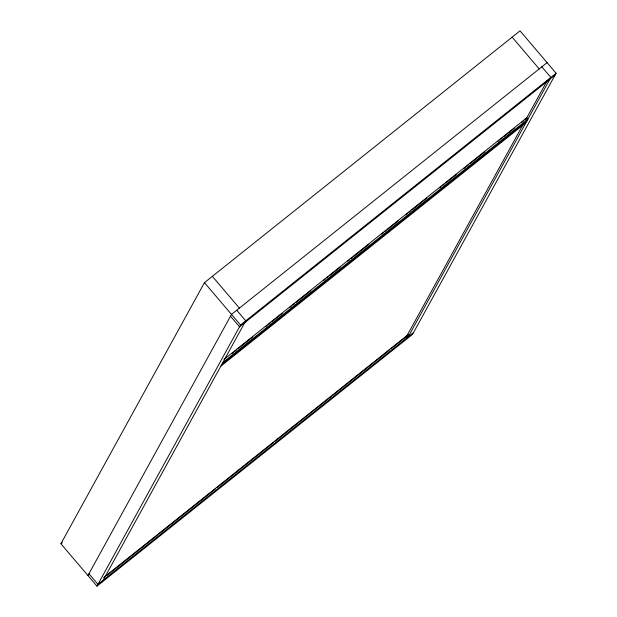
<?xml version="1.0" encoding="UTF-8"?>
<svg xmlns="http://www.w3.org/2000/svg" width="617" height="617" viewBox="0 0 617 617"><rect width="100%" height="100%" fill="white"/><g stroke="black" fill="none" stroke-linecap="round" stroke-linejoin="round"><path stroke-width="0.93" d="M60.906 543.762L204.458 282.632L520.038 30.85L556.094 73.238L412.542 334.368L96.962 586.15L60.906 543.762L62.34 542.621M87.946 575.553L231.498 314.423L547.086 62.641M96.962 586.15L240.514 325.02L556.094 73.238M102.221 581.954L245.774 320.825L236.758 310.228M406.649 336.327L523.185 124.356M547.379 80.349L526.286 118.726L524.774 119.922M555.099 75.05L239.519 326.833L230.503 316.236M223.979 359.41L526.779 117.816L527.905 119.143L222.845 362.534M231.768 353.703L233.272 352.5M234.776 351.297L236.288 350.094M237.792 348.898L252.854 336.874M265.665 326.655L267.169 325.46M268.673 324.257L270.184 323.053M271.688 321.85L282.231 313.436M289.766 307.428L291.27 306.225M292.782 305.022L294.286 303.819M295.79 302.623L310.852 290.599M323.663 280.388L325.167 279.185M326.671 277.982L328.182 276.778M329.686 275.575L340.229 267.161M347.764 261.153L349.268 259.95M350.78 258.747L352.284 257.551M353.788 256.348L368.858 244.324M381.661 234.113L383.165 232.91M384.676 231.707L386.18 230.503M387.684 229.3L398.235 220.886M405.762 214.878L407.274 213.675M408.778 212.472L410.282 211.276M411.794 210.073L426.856 198.049M439.659 187.838L441.17 186.635M442.674 185.432L444.178 184.228M445.69 183.025L456.233 174.611M463.76 168.603L465.272 167.4M466.776 166.197L468.28 165.001M469.792 163.798L484.854 151.774M497.657 141.563L499.168 140.36M500.672 139.157L502.176 137.953M503.688 136.75L514.231 128.336M521.766 122.328L523.27 121.125M221.85 364.346L526.91 120.955L525.106 118.834M220.855 366.159L525.915 122.768M103.594 577.612L408.469 334.375M106.864 575.514L143.021 546.67M143.399 546.361L157.713 534.947M158.839 534.052L201.019 500.395M201.397 500.094L215.333 488.972M216.837 487.777L259.017 454.12M259.395 453.819L273.331 442.697M274.835 441.502L317.015 407.845M317.393 407.544L331.329 396.43M332.833 395.227L374.264 362.171M375.391 361.277L389.327 350.155M390.839 348.952L407.775 335.432M413.537 332.548L97.956 584.338L88.941 573.741M541.826 66.837L550.834 77.434L407.282 338.563L405.477 336.442M512.149 37.143L539.196 68.934M407.151 335.424L408.277 336.751M212.348 276.339L239.388 308.13M204.458 282.632L240.514 325.02"/></g></svg>
